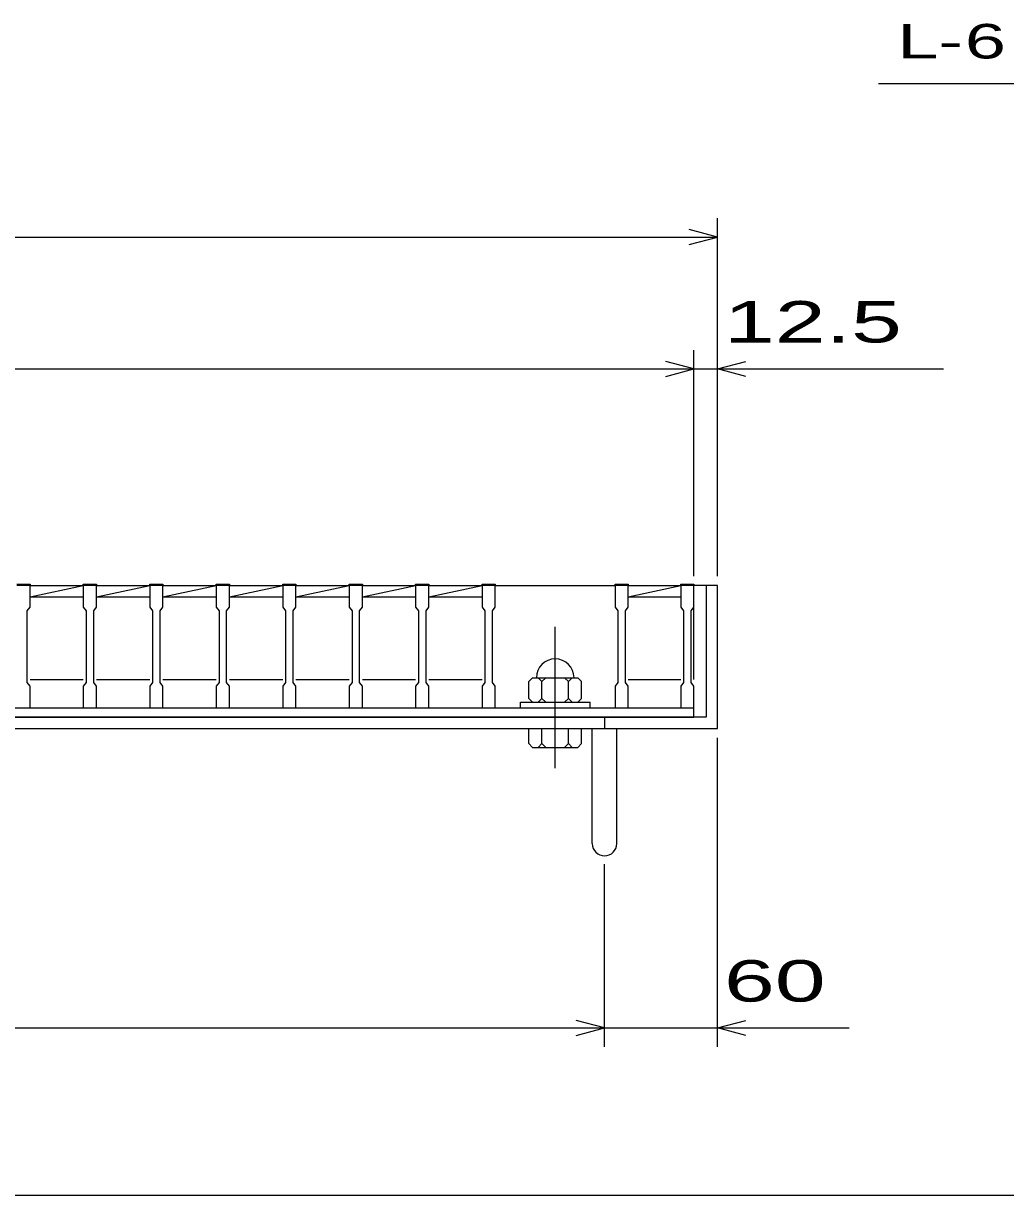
# Model space of a CAD drawing. Units: millimetres, scale not verified. Extents: x -1820 to 1731, y -1282 to 1054.
# Drawn here: x -709 to -188, y -1146 to -524 of the extents above; entities that cross this region are included whole.
import ezdxf
from ezdxf.enums import TextEntityAlignment as Align

# ---------------------------------------------------------------- set-up
doc = ezdxf.new("R2010")
doc.units = ezdxf.units.MM
doc.header["$LTSCALE"] = 10
doc.linetypes.add('CHAIN', pattern=[18.5, 12, -1.5, 3.5, -1.5])
for name, color, linetype, lineweight in [('0_2', 150, 'Continuous', 25), ('16', 3, 'Continuous', 25), ('19', 6, 'Continuous', 25), ('22', 4, 'Continuous', 25)]:
    doc.layers.add(name, color=color, linetype=linetype, lineweight=lineweight)
doc.styles.add('ベクトル', font='')
doc.styles.get('ベクトル').set_extended_font_data('ベクトル')

msp = doc.modelspace()

# ---------------------------------------------------------------- linework, layer by layer
at = {"layer": '0_2'}
msp.add_line((1731, -1146.5), (-1729, -1146.5), dxfattribs=at)
at = {"layer": '16'}
for p, q in [((-712.6, -821.8), (-705.6, -821.8)), ((-705.6, -822.5), (-712.6, -822.5)), ((-705.6, -821.8), (-705.6, -822.5)), ((-705.6, -834), (-705.6, -822.5)), ((-705.6, -822.5), (-677.3, -822.5)), ((-705.6, -828.5), (-677.3, -822.5)), ((-677.3, -822.5), (-677.3, -821.8)), ((-677.3, -821.8), (-670.3, -821.8)), ((-677.3, -822.5), (-677.3, -834)), ((-670.3, -822.5), (-677.3, -822.5)), ((-670.3, -821.8), (-670.3, -822.5)), ((-670.3, -834), (-670.3, -822.5)), ((-670.3, -822.5), (-642, -822.5)), ((-670.3, -828.5), (-642, -822.5)), ((-642, -822.5), (-642, -821.8)), ((-642, -821.8), (-635, -821.8)), ((-642, -822.5), (-642, -834)), ((-635, -822.5), (-642, -822.5)), ((-635, -821.8), (-635, -822.5)), ((-635, -834), (-635, -822.5)), ((-635, -822.5), (-606.7, -822.5)), ((-635, -828.5), (-606.7, -822.5)), ((-606.7, -822.5), (-606.7, -821.8)), ((-606.7, -821.8), (-599.7, -821.8)), ((-606.7, -822.5), (-606.7, -834)), ((-599.7, -822.5), (-606.7, -822.5)), ((-599.7, -821.8), (-599.7, -822.5)), ((-599.7, -834), (-599.7, -822.5)), ((-599.7, -822.5), (-571.4, -822.5)), ((-599.7, -828.5), (-571.4, -822.5)), ((-571.4, -822.5), (-571.4, -821.8)), ((-571.4, -821.8), (-564.4, -821.8)), ((-571.4, -822.5), (-571.4, -834)), ((-564.4, -822.5), (-571.4, -822.5)), ((-564.4, -821.8), (-564.4, -822.5)), ((-564.4, -834), (-564.4, -822.5)), ((-564.4, -822.5), (-536.1, -822.5)), ((-564.4, -828.5), (-536.1, -822.5)), ((-536.1, -822.5), (-536.1, -821.8)), ((-536.1, -821.8), (-529.1, -821.8)), ((-536.1, -822.5), (-536.1, -834)), ((-529.1, -822.5), (-536.1, -822.5)), ((-529.1, -821.8), (-529.1, -822.5)), ((-529.1, -834), (-529.1, -822.5)), ((-529.1, -822.5), (-500.8, -822.5)), ((-529.1, -828.5), (-500.8, -822.5)), ((-500.8, -822.5), (-500.8, -821.8)), ((-500.8, -821.8), (-493.8, -821.8)), ((-500.8, -822.5), (-500.8, -834)), ((-493.8, -822.5), (-500.8, -822.5)), ((-493.8, -821.8), (-493.8, -822.5)), ((-493.8, -834), (-493.8, -822.5)), ((-493.8, -822.5), (-465.5, -822.5)), ((-493.8, -828.5), (-465.5, -822.5)), ((-465.5, -822.5), (-465.5, -821.8)), ((-465.5, -821.8), (-458.5, -821.8)), ((-465.5, -822.5), (-465.5, -834)), ((-458.5, -822.5), (-465.5, -822.5)), ((-458.5, -821.8), (-458.5, -822.5)), ((-458.5, -834), (-458.5, -822.5)), ((-458.5, -822.5), (-394.9, -822.5)), ((-394.9, -822.5), (-394.9, -821.8)), ((-394.9, -821.8), (-387.9, -821.8)), ((-394.9, -822.5), (-394.9, -834)), ((-387.9, -822.5), (-394.9, -822.5)), ((-387.9, -821.8), (-387.9, -822.5)), ((-387.9, -834), (-387.9, -822.5)), ((-387.9, -822.5), (-360, -822.5)), ((-387.9, -828.5), (-360, -822.58)), ((-360, -822.5), (-360, -821.8)), ((-360, -821.8), (-353, -821.8)), ((-360, -822.5), (-360, -834)), ((-353, -822.5), (-360, -822.5)), ((-353, -821.8), (-353, -822.5)), ((-353, -834), (-353, -822.5)), ((-353, -872.5), (-353, -822.5)), ((-707.1, -836), (-705.6, -834)), ((-705.6, -828.5), (-677.3, -828.5)), ((-677.3, -834), (-675.8, -836)), ((-671.8, -836), (-670.3, -834)), ((-670.3, -828.5), (-642, -828.5)), ((-642, -834), (-640.5, -836)), ((-636.5, -836), (-635, -834)), ((-635, -828.5), (-606.7, -828.5)), ((-606.7, -834), (-605.2, -836)), ((-601.2, -836), (-599.7, -834)), ((-599.7, -828.5), (-571.4, -828.5)), ((-571.4, -834), (-569.9, -836)), ((-565.9, -836), (-564.4, -834)), ((-564.4, -828.5), (-536.1, -828.5)), ((-536.1, -834), (-534.6, -836)), ((-530.6, -836), (-529.1, -834)), ((-529.1, -828.5), (-500.8, -828.5)), ((-500.8, -834), (-499.3, -836)), ((-495.3, -836), (-493.8, -834)), ((-493.8, -828.5), (-465.5, -828.5)), ((-465.5, -834), (-464, -836)), ((-460, -836), (-458.5, -834)), ((-394.9, -834), (-393.4, -836)), ((-389.4, -836), (-387.9, -834)), ((-387.9, -828.5), (-360, -828.5)), ((-360, -834), (-358.5, -836)), ((-354.5, -836), (-353, -834)), ((-707.1, -874), (-707.1, -836)), ((-675.8, -836), (-675.8, -874)), ((-671.8, -874), (-671.8, -836)), ((-640.5, -836), (-640.5, -874)), ((-636.5, -874), (-636.5, -836)), ((-605.2, -836), (-605.2, -874)), ((-601.2, -874), (-601.2, -836)), ((-569.9, -836), (-569.9, -874)), ((-565.9, -874), (-565.9, -836)), ((-534.6, -836), (-534.6, -874)), ((-530.6, -874), (-530.6, -836)), ((-499.3, -836), (-499.3, -874)), ((-495.3, -874), (-495.3, -836)), ((-464, -836), (-464, -874)), ((-460, -874), (-460, -836)), ((-393.4, -836), (-393.4, -874)), ((-389.4, -874), (-389.4, -836)), ((-358.5, -836), (-358.5, -874)), ((-354.5, -874), (-354.5, -836)), ((-705.6, -876), (-707.1, -874)), ((-705.6, -872.5), (-677.3, -872.5)), ((-705.6, -887.5), (-705.6, -876)), ((-675.8, -874), (-677.3, -876)), ((-677.3, -876), (-677.3, -887.5)), ((-670.3, -876), (-671.8, -874)), ((-670.3, -872.5), (-642, -872.5)), ((-670.3, -887.5), (-670.3, -876)), ((-640.5, -874), (-642, -876)), ((-642, -876), (-642, -887.5)), ((-635, -876), (-636.5, -874)), ((-635, -872.5), (-606.7, -872.5)), ((-635, -887.5), (-635, -876)), ((-605.2, -874), (-606.7, -876)), ((-606.7, -876), (-606.7, -887.5)), ((-599.7, -876), (-601.2, -874)), ((-599.7, -872.5), (-571.4, -872.5)), ((-599.7, -887.5), (-599.7, -876)), ((-569.9, -874), (-571.4, -876)), ((-571.4, -876), (-571.4, -887.5)), ((-564.4, -876), (-565.9, -874)), ((-564.4, -872.5), (-536.1, -872.5)), ((-564.4, -887.5), (-564.4, -876)), ((-534.6, -874), (-536.1, -876)), ((-536.1, -876), (-536.1, -887.5)), ((-529.1, -876), (-530.6, -874)), ((-529.1, -872.5), (-500.8, -872.5)), ((-529.1, -887.5), (-529.1, -876)), ((-499.3, -874), (-500.8, -876)), ((-500.8, -876), (-500.8, -887.5)), ((-493.8, -876), (-495.3, -874)), ((-493.8, -872.5), (-465.5, -872.5)), ((-493.8, -887.5), (-493.8, -876)), ((-464, -874), (-465.5, -876)), ((-465.5, -876), (-465.5, -887.5)), ((-458.5, -876), (-460, -874)), ((-458.5, -887.5), (-458.5, -876)), ((-438.7, -871.5), (-440.7, -873.5)), ((-440.7, -882.5), (-440.7, -873.5)), ((-438.7, -871.5), (-414.7, -871.5)), ((-435.7, -871.5), (-433.7, -873.5)), ((-433.7, -873.5), (-431.7, -871.5)), ((-433.7, -882.5), (-433.7, -873.5)), ((-421.7, -871.5), (-419.7, -873.5)), ((-419.7, -873.5), (-417.7, -871.5)), ((-419.7, -882.5), (-419.7, -873.5)), ((-414.7, -871.5), (-412.7, -873.5)), ((-412.7, -882.5), (-412.7, -873.5)), ((-393.4, -874), (-394.9, -876)), ((-394.9, -876), (-394.9, -887.5)), ((-387.9, -876), (-389.4, -874)), ((-387.9, -872.5), (-360, -872.5)), ((-387.9, -887.5), (-387.9, -876)), ((-358.5, -874), (-360, -876)), ((-360, -876), (-360, -887.5)), ((-353, -876), (-354.5, -874)), ((-353, -887.5), (-353, -876)), ((-440.7, -882.5), (-438.7, -884.5)), ((-435.7, -884.5), (-433.7, -882.5)), ((-431.7, -884.5), (-433.7, -882.5)), ((-421.7, -884.5), (-419.7, -882.5)), ((-417.7, -884.5), (-419.7, -882.5)), ((-414.7, -884.5), (-412.7, -882.5)), ((-1348, -887.5), (-353, -887.5)), ((-712.6, -887.5), (-705.6, -887.5)), ((-677.3, -887.5), (-670.3, -887.5)), ((-642, -887.5), (-635, -887.5)), ((-606.7, -887.5), (-599.7, -887.5)), ((-571.4, -887.5), (-564.4, -887.5)), ((-536.1, -887.5), (-529.1, -887.5)), ((-500.8, -887.5), (-493.8, -887.5)), ((-465.5, -887.5), (-458.5, -887.5)), ((-458.5, -887.5), (-394.9, -887.5)), ((-445.2, -887.5), (-445.2, -884.5)), ((-445.2, -884.5), (-408.2, -884.5)), ((-445.2, -887.5), (-408.2, -887.5)), ((-408.2, -887.5), (-408.2, -884.5)), ((-394.9, -887.5), (-387.9, -887.5)), ((-360, -887.5), (-353, -887.5)), ((-353, -892.5), (-353, -887.5)), ((-1348, -892.5), (-353, -892.5))]:
    msp.add_line(p, q, dxfattribs=at)
at = {"layer": '16', "linetype": 'CHAIN'}
msp.add_line((-426.7, -919.5), (-426.7, -844.5), dxfattribs=at)
at = {"layer": '16'}
msp.add_arc((-426.7, -871.5), 10, 0, 180, dxfattribs=at)
at = {"layer": '19'}
for p, q in [((-340.5, -822.5), (-353, -822.5)), ((-346.5, -822.5), (-346.5, -892.5)), ((-340.5, -898.5), (-340.5, -822.5)), ((-346.5, -892.5), (-1354.5, -892.5)), ((-400.5, -892.5), (-400.5, -898.5)), ((-1360.5, -898.5), (-340.5, -898.5)), ((-440.7, -906.5), (-440.7, -898.5)), ((-440.7, -898.5), (-412.7, -898.5)), ((-433.7, -906.5), (-433.7, -898.5)), ((-419.7, -906.5), (-419.7, -898.5)), ((-412.7, -906.5), (-412.7, -898.5)), ((-407, -959.61), (-407, -898.5)), ((-394, -959.61), (-394, -898.5)), ((-438.7, -908.5), (-440.7, -906.5)), ((-438.7, -908.5), (-414.7, -908.5)), ((-435.7, -908.5), (-433.7, -906.5)), ((-431.7, -908.5), (-433.7, -906.5)), ((-421.7, -908.5), (-419.7, -906.5)), ((-417.7, -908.5), (-419.7, -906.5)), ((-414.7, -908.5), (-412.7, -906.5))]:
    msp.add_line(p, q, dxfattribs=at)
msp.add_arc((-400.5, -959.61), 6.5, 180, 0, dxfattribs=at)
at = {"layer": '22'}
for p, q in [((-255, -556), (-55, -556)), ((-340.5, -817.5), (-340.5, -627.5)), ((-340.5, -637.5), (-355.5, -633.5)), ((-1360.5, -637.5), (-340.5, -637.5)), ((-355.5, -641.5), (-340.5, -637.5)), ((-353, -817.5), (-353, -697.5)), ((-340.5, -817.5), (-340.5, -697.5)), ((-1348, -707.5), (-353, -707.5)), ((-353, -707.5), (-368, -703.5)), ((-368, -711.5), (-353, -707.5)), ((-353, -707.5), (-340.5, -707.5)), ((-340.5, -707.5), (-325.5, -703.5)), ((-325.5, -711.5), (-340.5, -707.5)), ((-340.5, -707.5), (-220.5, -707.5)), ((-340.5, -1067.5), (-340.5, -903.5)), ((-400.5, -1067.5), (-400.5, -970.5)), ((-1300.5, -1057.5), (-400.5, -1057.5)), ((-400.5, -1057.5), (-415.5, -1053.5)), ((-415.5, -1061.5), (-400.5, -1057.5)), ((-400.5, -1057.5), (-340.5, -1057.5)), ((-340.5, -1057.5), (-325.5, -1053.5)), ((-325.5, -1061.5), (-340.5, -1057.5)), ((-340.5, -1057.5), (-270.5, -1057.5))]:
    msp.add_line(p, q, dxfattribs=at)

# ---------------------------------------------------------------- texts
at = {"layer": '22', "color": 2, "style": 'ベクトル'}
for s, height, width, p in [('L-', 18.33, 1.6, (-245, -533.5)), (' 6 ', 18.33, 1.6, (-220, -533.5)), (' 12.5 ', 21.99, 1.65, (-350.5, -682.5)), (' 60 ', 21.99, 1.65, (-350.5, -1032.5))]:
    msp.add_text(s, height=height, dxfattribs=dict(at, width=width)).set_placement(p, align=Align.MIDDLE_LEFT)

doc.saveas('drawing.dxf')
